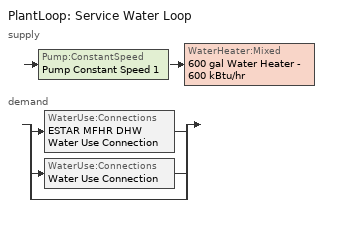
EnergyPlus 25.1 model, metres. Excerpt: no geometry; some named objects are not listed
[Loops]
PlantLoop 'Service Water Loop'
 supply: Pump:ConstantSpeed 'Pump Constant Speed 1' > WaterHeater:Mixed '600 gal Water Heater - 600 kBtu/hr'
 demand: split
  | WaterUse:Connections 'ESTAR MFHR DHW Water Use Connection'
  | WaterUse:Connections 'Water Use Connection'
  | bypass
[SizingPeriod:DesignDay] Day of Month=21; Dry-Bulb Temperature Range Modifier Type=DefaultMultipliers; Barometric Pressure {Pa}=100893; Rain Indicator=No; Snow Indicator=No; Daylight Saving Time Indicator=No; Begin Environment Reset Mode=FullResetAtBeginEnvironment
Name | Month | Day Type | Maximum Dry-Bulb Temperature {C} | Daily Dry-Bulb Temperature Range {deltaC} | Humidity Condition Type | Wetbulb or DewPoint at Maximum Dry-Bulb {C} | Wind Speed {m/s} | Wind Direction {deg} | Solar Model Indicator | ASHRAE Clear Sky Optical Depth for Beam Irradiance (taub) | ASHRAE Clear Sky Optical Depth for Diffuse Irradiance (taud) | Enthalpy at Maximum Dry-Bulb {J/kg} | Sky Clearness
Montreal Int'l Ann Clg 1% Condns DB=>MWB | 7 | SummerDesignDay | 28.5 | 9.3 | Wetbulb | 21.1 | 4.9 | 220 | ASHRAETau | 0.465 | 1.966
Montreal Int'l Ann Clg 1% Condns DP=>MDB | 7 | SummerDesignDay | 25.2 | 9.3 | Dewpoint | 20.7 | 4.9 | 220 | ASHRAETau | 0.465 | 1.966
Montreal Int'l Ann Clg 1% Condns Enth=>MDB | 7 | SummerDesignDay | 26.7 | 9.3 | Enthalpy |  | 4.9 | 220 | ASHRAETau | 0.465 | 1.966 | 65500
Montreal Int'l Ann Clg 1% Condns WB=>MDB | 7 | SummerDesignDay | 26.6 | 9.3 | Wetbulb | 22.2 | 4.9 | 220 | ASHRAETau | 0.465 | 1.966
Montreal Int'l Ann Clg 2% Condns DB=>MWB | 7 | SummerDesignDay | 27.1 | 9.3 | Wetbulb | 20.2 | 4.9 | 220 | ASHRAETau | 0.465 | 1.966
Montreal Int'l Ann Clg 2% Condns DP=>MDB | 7 | SummerDesignDay | 24.2 | 9.3 | Dewpoint | 19.8 | 4.9 | 220 | ASHRAETau | 0.465 | 1.966
Montreal Int'l Ann Clg 2% Condns Enth=>MDB | 7 | SummerDesignDay | 25.6 | 9.3 | Enthalpy |  | 4.9 | 220 | ASHRAETau | 0.465 | 1.966 | 62300
Montreal Int'l Ann Clg 2% Condns WB=>MDB | 7 | SummerDesignDay | 25.6 | 9.3 | Wetbulb | 21.4 | 4.9 | 220 | ASHRAETau | 0.465 | 1.966
Montreal Int'l Ann Htg 99% Condns DB | 1 | WinterDesignDay | -21.1 | 0 | Wetbulb | -21.1 | 3.9 | 260 | ASHRAEClearSky |  |  |  | 0
Montreal Int'l Ann Htg 99.6% Condns DB | 1 | WinterDesignDay | -23.7 | 0 | Wetbulb | -23.7 | 3.9 | 260 | ASHRAEClearSky |  |  |  | 0
Montreal Int'l Ann Htg Wind 99% Condns WS=>MCDB | 1 | WinterDesignDay | -7.9 | 0 | Wetbulb | -7.9 | 11.5 | 260 | ASHRAEClearSky |  |  |  | 0
Montreal Int'l Ann Htg Wind 99.6% Condns WS=>MCDB | 1 | WinterDesignDay | -5.3 | 0 | Wetbulb | -5.3 | 12.9 | 260 | ASHRAEClearSky |  |  |  | 0
Montreal Int'l Ann Hum_n 99% Condns DP=>MCDB | 1 | WinterDesignDay | -20.6 | 0 | Dewpoint | -27.9 | 3.9 | 260 | ASHRAEClearSky |  |  |  | 0
Montreal Int'l Ann Hum_n 99.6% Condns DP=>MCDB | 1 | WinterDesignDay | -23 | 0 | Dewpoint | -30.5 | 3.9 | 260 | ASHRAEClearSky |  |  |  | 0
[Coil:Cooling:DX:SingleSpeed]
Cycling Elec PTAC 1 Spd DX Clg Coil 11: Availability Schedule=Always On Discrete hvac_library; Gross Rated Total Cooling Capacity {W}=Autosize; Gross Rated Sensible Heat Ratio=Autosize; Gross Rated Cooling COP {W/W}=3; Rated Air Flow Rate {m3/s}=Autosize; Rated Evaporator Fan Power Per Volume Flow Rate 2017 {W/(m3/s)}=773.3; Rated Evaporator Fan Power Per Volume Flow Rate 2023 {W/(m3/s)}=934.4; Total Cooling Capacity Function of Temperature Curve=Curve Biquadratic 29; Total Cooling Capacity Function of Flow Fraction Curve=Curve Quadratic 35; Energy Input Ratio Function of Temperature Curve=Curve Biquadratic 30; Energy Input Ratio Function of Flow Fraction Curve=Curve Quadratic 36; Part Load Fraction Correlation Curve=Curve Quadratic 37; Minimum Outdoor Dry-Bulb Temperature for Compressor Operation {C}=-25; Nominal Time for Condensate Removal to Begin {s}=0; Ratio of Initial Moisture Evaporation Rate and Steady State Latent Capacity=0; Maximum Cycling Rate {cycles/hr}=0; Latent Capacity Time Constant {s}=0; Condenser Type=AirCooled; Evaporative Condenser Effectiveness=0; Evaporative Condenser Air Flow Rate {m3/s}=Autosize; Evaporative Condenser Pump Rated Power Consumption {W}=Autosize; Crankcase Heater Capacity {W}=0; Maximum Outdoor Dry-Bulb Temperature for Crankcase Heater Operation {C}=0; Basin Heater Capacity {W/K}=0; Basin Heater Setpoint Temperature {C}=10
[PlantLoop]
Service Water Loop: Fluid Type=Water; Plant Equipment Operation Scheme=Service Water Loop Operation Schemes; Maximum Loop Temperature {C}=60; Minimum Loop Temperature {C}=10; Maximum Loop Flow Rate {m3/s}=Autosize; Minimum Loop Flow Rate {m3/s}=0; Plant Loop Volume {m3}=Autocalculate; Load Distribution Scheme=Optimal; Plant Loop Demand Calculation Scheme=SingleSetpoint; Common Pipe Simulation=None
[Sizing:Plant]
Service Water Loop: Loop Type=Heating; Design Loop Exit Temperature {C}=60; Loop Design Temperature Difference {deltaC}=5; Sizing Option=NonCoincident; Zone Timesteps in Averaging Window=1; Coincident Sizing Factor Mode=None
[Pump:ConstantSpeed]
Pump Constant Speed 1: Design Flow Rate {m3/s}=Autosize; Design Pump Head {Pa}=29891; Design Power Consumption {W}=Autosize; Motor Efficiency=0.9; Fraction of Motor Inefficiencies to Fluid Stream=0; Pump Control Type=Intermittent; Design Power Sizing Method=PowerPerFlowPerPressure; Design Electric Power per Unit Flow Rate {W/(m3/s)}=348701.1; Design Shaft Power per Unit Flow Rate per Unit Head {W-s/m3-Pa}=1.28205
[WaterHeater:Mixed]
600 gal Water Heater - 600 kBtu/hr: Tank Volume {m3}=2.27125; Setpoint Temperature Schedule=SHW_Temperature_140F; Deadband Temperature Difference {deltaC}=5; Maximum Temperature Limit {C}=82.22222; Heater Control Type=Cycle; Heater Maximum Capacity {W}=175842; Heater Ignition Minimum Flow Rate {m3/s}=0; Heater Ignition Delay {s}=0; Heater Fuel Type=Electricity; Heater Thermal Efficiency=0.801543; Off Cycle Parasitic Fuel Consumption Rate {W}=2562; Off Cycle Parasitic Fuel Type=Electricity; Off Cycle Parasitic Heat Fraction to Tank=0.8; On Cycle Parasitic Fuel Consumption Rate {W}=2562; On Cycle Parasitic Fuel Type=Electricity; On Cycle Parasitic Heat Fraction to Tank=0; Ambient Temperature Indicator=Schedule; Ambient Temperature Schedule=Water Heater Ambient Temp Schedule - 70F; Off Cycle Loss Coefficient to Ambient Temperature {W/K}=6; Off Cycle Loss Fraction to Zone=1; On Cycle Loss Coefficient to Ambient Temperature {W/K}=6; On Cycle Loss Fraction to Zone=1; Use Side Effectiveness=1; Source Side Effectiveness=1; Use Side Design Flow Rate {m3/s}=Autosize; Source Side Design Flow Rate {m3/s}=Autosize; Indirect Water Heating Recovery Time {hr}=1.5; Source Side Flow Control Mode=IndirectHeatPrimarySetpoint
[WaterHeater:Sizing]
600 gal Water Heater - 600 kBtu/hr: Design Mode=PeakDraw; Time Storage Can Meet Peak Draw {hr}=0.538503; Time for Tank Recovery {hr}=0; Nominal Tank Volume for Autosizing Plant Connections {m3}=1
[WaterUse:Connections] Cold Water Supply Temperature Schedule=Cold water temperature
Name | Hot Water Supply Temperature Schedule | Drain Water Heat Exchanger Type | Drain Water Heat Exchanger Destination | Water Use Equipment Name 1
ESTAR MFHR DHW Water Use Connection | MURB hot water equipment schedule | None | Plant | ESTAR MFHR Whole Building Water Use Equipment
Water Use Connection | ESTAR MFHR DHW Fraction Schedule 1 |  |  | Water Use Equipment 1
[WaterUse:Equipment]
Name | Peak Flow Rate {m3/s} | Flow Rate Fraction Schedule | Target Temperature Schedule | Sensible Fraction Schedule | Latent Fraction Schedule | Zone
ESTAR MFHR Whole Building Water Use Equipment | 0.0003 | ESTAR MFHR DHW Fraction Schedule | 60.0C Hot Water | 0.2 Hot Water Sensible Fraction | 0.05 Hot Water Latent Fraction
Water Use Equipment 1 | 1e-07 |  | WaterUse Schedule 120F 15 | WaterUse Sensible Fraction Schedule 20p 15 | WaterUse Latent Fraction Schedule 5p 15 | Thermal Zone 2
[PlantEquipmentOperationSchemes]
Service Water Loop Operation Schemes: Control Scheme Object Type 1=PlantEquipmentOperation:HeatingLoad; Control Scheme Name 1=Service Water Loop Heating Operation Scheme; Control Scheme Schedule Name 1=Always On Discrete
[PlantEquipmentOperation:HeatingLoad]
Service Water Loop Heating Operation Scheme: Load Range Lower Limit 1 {W}=0; Load Range Upper Limit 1 {W}=1000000000; Range Equipment List Name 1=Service Water Loop Heating Equipment List
[PlantEquipmentList]
Service Water Loop Heating Equipment List: WaterHeater:Mixed, 600 gal Water Heater - 600 kBtu/hr
[SetpointManager:Scheduled]
Setpoint Manager Scheduled 1: Control Variable=Temperature; Schedule=SHW_Temperature_140F
[Schedule:Day:Interval]
ESTAR MFHR DHW Schedule Day; ESTAR MFHR DHW Schedule Day 1: No, 06:00, 0.05, 07:00, 0.3, 08:00, 0.5, 09:00, 0.4, 11:00, 0.3, 12:00, 0.35, 13:00, 0.4, 15:00, 0.35, 17:00, 0.3, 19:00, 0.5, 20:00, 0.4, 21:00, 0.35, 22:00, 0.45, 23:00, 0.3, 24:00, 0.05
Friday 2: No, 01:00, 0.37, 02:00, 0.27, 03:00, 0.19, 04:00, 0.16, 05:00, 0.2, 06:00, 0.28, 07:00, 0.53, 08:00, 0.77, 09:00, 0.89, 10:00, 0.83, 11:00, 0.78, 12:00, 0.72, 13:00, 0.71, 14:00, 0.63, 15:00, 0.55, 16:00, 0.57, 17:00, 0.65, 18:00, 0.75, 19:00, 0.82, 20:00, 0.83, 21:00, 0.79, 22:00, 0.78, 23:00, 0.69, 24:00, 0.57
Medium Office Hot Water Equipment Default Schedule 1: No, 01:00, 0.04, 02:00, 0.04, 03:00, 0.04, 04:00, 0.04, 05:00, 0.04, 06:00, 0.07, 07:00, 0.04, 08:00, 0.04, 09:00, 0.04, 10:00, 0.04, 11:00, 0.04, 12:00, 0.06, 13:00, 0.06, 14:00, 0.09, 15:00, 0.06, 16:00, 0.04, 17:00, 0.04, 18:00, 0.04, 19:00, 0.04, 20:00, 0.04, 21:00, 0.04, 22:00, 0.07, 23:00, 0.04, 24:00, 0.04
Medium Office Hot Water Equipment Summer Design Day Schedule 2: No, 01:00, 0.05, 02:00, 0.05, 03:00, 0.05, 04:00, 0.05, 05:00, 0.05, 06:00, 0.08, 07:00, 0.07, 08:00, 0.19, 09:00, 0.35, 10:00, 0.38, 11:00, 0.39, 12:00, 0.47, 13:00, 0.57, 14:00, 0.54, 15:00, 0.34, 16:00, 0.33, 17:00, 0.44, 18:00, 0.26, 19:00, 0.21, 20:00, 0.15, 21:00, 0.17, 22:00, 0.08, 23:00, 0.05, 24:00, 0.05
Medium Office Hot Water Equipment Weekends 2: No, 01:00, 0.37, 02:00, 0.26, 03:00, 0.2, 04:00, 0.16, 05:00, 0.16, 06:00, 0.2, 07:00, 0.31, 08:00, 0.48, 09:00, 0.73, 10:00, 0.89, 11:00, 0.9, 12:00, 0.91, 13:00, 0.87, 14:00, 0.8, 15:00, 0.72, 16:00, 0.69, 17:00, 0.72, 18:00, 0.8, 19:00, 0.9, 20:00, 0.93, 21:00, 0.89, 22:00, 0.85, 23:00, 0.72, 24:00, 0.53
Medium Office Hot Water Equipment Winter Design Day Schedule 2: No, 01:00, 0.058024, 02:00, 0.05, 03:00, 0.05, 04:00, 0.05, 05:00, 0.05, 06:00, 0.08, 07:00, 0.07, 08:00, 0.11, 09:00, 0.15, 10:00, 0.21, 11:00, 0.19, 12:00, 0.23, 13:00, 0.2, 14:00, 0.19, 15:00, 0.15, 16:00, 0.13, 17:00, 0.14, 18:00, 0.0784316, 19:00, 0.0784316, 20:00, 0.0784316, 21:00, 0.0784316, 22:00, 0.09, 23:00, 0.05, 24:00, 0.05
Schedule Day 46; SHW_Temperature_140F_Default; SHW_Temperature_140F_Summer_Design_Day; SHW_Temperature_140F_Winter_Design_Day: No, 24:00, 60
Schedule Day 47; WaterUse Sensible Fraction Schedule 20p Day 15: No, 24:00, 0.2
Schedule Day 48; WaterUse Latent Fraction Schedule 5p Day 15: No, 24:00, 0.05
Schedule Day 84: No, 24:00, 6.5
Schedule Day 85; Schedule Day 86; Schedule Day 87: No, 24:00, 6
Schedule Day 88: No, 24:00, 9
Schedule Day 89; Schedule Day 93: No, 24:00, 12
Schedule Day 90: No, 24:00, 14
Schedule Day 91: No, 24:00, 16
Schedule Day 92: No, 24:00, 15
Schedule Day 94: No, 24:00, 10
Schedule Day 95: No, 24:00, 7
Water Heater Ambient Temp Schedule - 70F_Default; Water Heater Ambient Temp Schedule - 70F_Summer_Design_Day; Water Heater Ambient Temp Schedule - 70F_Winter_Design_Day: No, 24:00, 21.11
WaterUse Schedule 120F Day 15: No, 24:00, 48.8889
Weekday 2: No, 01:00, 0.321315, 02:00, 0.234675, 03:00, 0.18, 04:00, 0.17, 05:00, 0.19, 06:00, 0.3, 07:00, 0.56, 08:00, 0.84, 09:00, 0.88, 10:00, 0.72, 11:00, 0.67, 12:00, 0.64, 13:00, 0.62, 14:00, 0.55, 15:00, 0.5, 16:00, 0.55, 17:00, 0.86, 18:00, 0.97, 19:00, 1, 20:00, 0.99, 21:00, 0.9, 22:00, 0.74, 23:00, 0.72, 24:00, 0.49
[Schedule:Week:Daily]
0.05 Hot Water Latent Fraction Week Rule - Jan1-Dec31: Schedule Day 48, Schedule Day 48, Schedule Day 48, Schedule Day 48, Schedule Day 48, Schedule Day 48, Schedule Day 48, Schedule Day 48, Schedule Day 48, Schedule Day 48, Schedule Day 48, Schedule Day 48
0.2 Hot Water Sensible Fraction Week Rule - Jan1-Dec31: Schedule Day 47, Schedule Day 47, Schedule Day 47, Schedule Day 47, Schedule Day 47, Schedule Day 47, Schedule Day 47, Schedule Day 47, Schedule Day 47, Schedule Day 47, Schedule Day 47, Schedule Day 47
60.0C Hot Water Week Rule - Jan1-Dec31: Schedule Day 46, Schedule Day 46, Schedule Day 46, Schedule Day 46, Schedule Day 46, Schedule Day 46, Schedule Day 46, Schedule Day 46, Schedule Day 46, Schedule Day 46, Schedule Day 46, Schedule Day 46
Cold water temperature Week Rule - Jan1-Jan28: Schedule Day 84, Schedule Day 84, Schedule Day 84, Schedule Day 84, Schedule Day 84, Schedule Day 84, Schedule Day 84, Schedule Day 84, Schedule Day 84, Schedule Day 84, Schedule Day 84, Schedule Day 84
Cold water temperature Week Rule - Jan29-Feb4: Schedule Day 84, Schedule Day 84, Schedule Day 84, Schedule Day 85, Schedule Day 85, Schedule Day 85, Schedule Day 85, Schedule Day 84, Schedule Day 84, Schedule Day 84, Schedule Day 84, Schedule Day 84
Cold water temperature Week Rule - Feb5-Feb25: Schedule Day 85, Schedule Day 85, Schedule Day 85, Schedule Day 85, Schedule Day 85, Schedule Day 85, Schedule Day 85, Schedule Day 84, Schedule Day 84, Schedule Day 84, Schedule Day 84, Schedule Day 84
Cold water temperature Week Rule - Feb26-Mar4: Schedule Day 85, Schedule Day 85, Schedule Day 85, Schedule Day 86, Schedule Day 86, Schedule Day 86, Schedule Day 86, Schedule Day 84, Schedule Day 84, Schedule Day 84, Schedule Day 84, Schedule Day 84
Cold water temperature Week Rule - Mar5-Mar25: Schedule Day 86, Schedule Day 86, Schedule Day 86, Schedule Day 86, Schedule Day 86, Schedule Day 86, Schedule Day 86, Schedule Day 84, Schedule Day 84, Schedule Day 84, Schedule Day 84, Schedule Day 84
Cold water temperature Week Rule - Mar26-Apr1: Schedule Day 86, Schedule Day 86, Schedule Day 86, Schedule Day 86, Schedule Day 86, Schedule Day 86, Schedule Day 87, Schedule Day 84, Schedule Day 84, Schedule Day 84, Schedule Day 84, Schedule Day 84
Cold water temperature Week Rule - Apr2-Apr29: Schedule Day 87, Schedule Day 87, Schedule Day 87, Schedule Day 87, Schedule Day 87, Schedule Day 87, Schedule Day 87, Schedule Day 84, Schedule Day 84, Schedule Day 84, Schedule Day 84, Schedule Day 84
Cold water temperature Week Rule - Apr30-May6: Schedule Day 87, Schedule Day 88, Schedule Day 88, Schedule Day 88, Schedule Day 88, Schedule Day 88, Schedule Day 88, Schedule Day 84, Schedule Day 84, Schedule Day 84, Schedule Day 84, Schedule Day 84
Cold water temperature Week Rule - May7-May27: Schedule Day 88, Schedule Day 88, Schedule Day 88, Schedule Day 88, Schedule Day 88, Schedule Day 88, Schedule Day 88, Schedule Day 84, Schedule Day 84, Schedule Day 84, Schedule Day 84, Schedule Day 84
Cold water temperature Week Rule - May28-Jun3: Schedule Day 88, Schedule Day 88, Schedule Day 88, Schedule Day 88, Schedule Day 89, Schedule Day 89, Schedule Day 89, Schedule Day 84, Schedule Day 84, Schedule Day 84, Schedule Day 84, Schedule Day 84
Cold water temperature Week Rule - Jun4-Jun24: Schedule Day 89, Schedule Day 89, Schedule Day 89, Schedule Day 89, Schedule Day 89, Schedule Day 89, Schedule Day 89, Schedule Day 84, Schedule Day 84, Schedule Day 84, Schedule Day 84, Schedule Day 84
Cold water temperature Week Rule - Jun25-Jul1: Schedule Day 89, Schedule Day 89, Schedule Day 89, Schedule Day 89, Schedule Day 89, Schedule Day 89, Schedule Day 90, Schedule Day 84, Schedule Day 84, Schedule Day 84, Schedule Day 84, Schedule Day 84
Cold water temperature Week Rule - Jul2-Jul29: Schedule Day 90, Schedule Day 90, Schedule Day 90, Schedule Day 90, Schedule Day 90, Schedule Day 90, Schedule Day 90, Schedule Day 84, Schedule Day 84, Schedule Day 84, Schedule Day 84, Schedule Day 84
Cold water temperature Week Rule - Jul30-Aug5: Schedule Day 90, Schedule Day 90, Schedule Day 91, Schedule Day 91, Schedule Day 91, Schedule Day 91, Schedule Day 91, Schedule Day 84, Schedule Day 84, Schedule Day 84, Schedule Day 84, Schedule Day 84
Cold water temperature Week Rule - Aug6-Aug26: Schedule Day 91, Schedule Day 91, Schedule Day 91, Schedule Day 91, Schedule Day 91, Schedule Day 91, Schedule Day 91, Schedule Day 84, Schedule Day 84, Schedule Day 84, Schedule Day 84, Schedule Day 84
Cold water temperature Week Rule - Aug27-Sep2: Schedule Day 91, Schedule Day 91, Schedule Day 91, Schedule Day 91, Schedule Day 91, Schedule Day 92, Schedule Day 92, Schedule Day 84, Schedule Day 84, Schedule Day 84, Schedule Day 84, Schedule Day 84
Cold water temperature Week Rule - Sep3-Sep30: Schedule Day 92, Schedule Day 92, Schedule Day 92, Schedule Day 92, Schedule Day 92, Schedule Day 92, Schedule Day 92, Schedule Day 84, Schedule Day 84, Schedule Day 84, Schedule Day 84, Schedule Day 84
Cold water temperature Week Rule - Oct1-Oct28: Schedule Day 93, Schedule Day 93, Schedule Day 93, Schedule Day 93, Schedule Day 93, Schedule Day 93, Schedule Day 93, Schedule Day 84, Schedule Day 84, Schedule Day 84, Schedule Day 84, Schedule Day 84
Cold water temperature Week Rule - Oct29-Nov4: Schedule Day 93, Schedule Day 93, Schedule Day 93, Schedule Day 94, Schedule Day 94, Schedule Day 94, Schedule Day 94, Schedule Day 84, Schedule Day 84, Schedule Day 84, Schedule Day 84, Schedule Day 84
Cold water temperature Week Rule - Nov5-Nov25: Schedule Day 94, Schedule Day 94, Schedule Day 94, Schedule Day 94, Schedule Day 94, Schedule Day 94, Schedule Day 94, Schedule Day 84, Schedule Day 84, Schedule Day 84, Schedule Day 84, Schedule Day 84
Cold water temperature Week Rule - Nov26-Dec2: Schedule Day 94, Schedule Day 94, Schedule Day 94, Schedule Day 94, Schedule Day 94, Schedule Day 95, Schedule Day 95, Schedule Day 84, Schedule Day 84, Schedule Day 84, Schedule Day 84, Schedule Day 84
Cold water temperature Week Rule - Dec3-Dec31: Schedule Day 95, Schedule Day 95, Schedule Day 95, Schedule Day 95, Schedule Day 95, Schedule Day 95, Schedule Day 95, Schedule Day 84, Schedule Day 84, Schedule Day 84, Schedule Day 84, Schedule Day 84
ESTAR MFHR DHW Fraction Schedule Week Rule - Jan1-Dec31: ESTAR MFHR DHW Schedule Day, ESTAR MFHR DHW Schedule Day, ESTAR MFHR DHW Schedule Day, ESTAR MFHR DHW Schedule Day, ESTAR MFHR DHW Schedule Day, ESTAR MFHR DHW Schedule Day, ESTAR MFHR DHW Schedule Day, ESTAR MFHR DHW Schedule Day, ESTAR MFHR DHW Schedule Day, ESTAR MFHR DHW Schedule Day, ESTAR MFHR DHW Schedule Day, ESTAR MFHR DHW Schedule Day
ESTAR MFHR DHW Fraction Schedule 1 Week Rule - Jan1-Dec31: ESTAR MFHR DHW Schedule Day 1, ESTAR MFHR DHW Schedule Day 1, ESTAR MFHR DHW Schedule Day 1, ESTAR MFHR DHW Schedule Day 1, ESTAR MFHR DHW Schedule Day 1, ESTAR MFHR DHW Schedule Day 1, ESTAR MFHR DHW Schedule Day 1, ESTAR MFHR DHW Schedule Day 1, ESTAR MFHR DHW Schedule Day 1, ESTAR MFHR DHW Schedule Day 1, ESTAR MFHR DHW Schedule Day 1, ESTAR MFHR DHW Schedule Day 1
MURB hot water equipment schedule Week Rule - Jan1-Dec31: Medium Office Hot Water Equipment Weekends 2, Weekday 2, Weekday 2, Weekday 2, Weekday 2, Friday 2, Medium Office Hot Water Equipment Weekends 2, Medium Office Hot Water Equipment Default Schedule 1, Medium Office Hot Water Equipment Summer Design Day Schedule 2, Medium Office Hot Water Equipment Winter Design Day Schedule 2, Medium Office Hot Water Equipment Default Schedule 1, Medium Office Hot Water Equipment Default Schedule 1
SHW_Temperature_140F Week Rule - Jan1-Dec31: SHW_Temperature_140F_Default, SHW_Temperature_140F_Default, SHW_Temperature_140F_Default, SHW_Temperature_140F_Default, SHW_Temperature_140F_Default, SHW_Temperature_140F_Default, SHW_Temperature_140F_Default, SHW_Temperature_140F_Default, SHW_Temperature_140F_Summer_Design_Day, SHW_Temperature_140F_Winter_Design_Day, SHW_Temperature_140F_Default, SHW_Temperature_140F_Default
Water Heater Ambient Temp Schedule - 70F Week Rule - Jan1-Dec31: Water Heater Ambient Temp Schedule - 70F_Default, Water Heater Ambient Temp Schedule - 70F_Default, Water Heater Ambient Temp Schedule - 70F_Default, Water Heater Ambient Temp Schedule - 70F_Default, Water Heater Ambient Temp Schedule - 70F_Default, Water Heater Ambient Temp Schedule - 70F_Default, Water Heater Ambient Temp Schedule - 70F_Default, Water Heater Ambient Temp Schedule - 70F_Default, Water Heater Ambient Temp Schedule - 70F_Summer_Design_Day, Water Heater Ambient Temp Schedule - 70F_Winter_Design_Day, Water Heater Ambient Temp Schedule - 70F_Default, Water Heater Ambient Temp Schedule - 70F_Default
WaterUse Latent Fraction Schedule 5p 15 Week Rule - Jan1-Dec31: WaterUse Latent Fraction Schedule 5p Day 15, WaterUse Latent Fraction Schedule 5p Day 15, WaterUse Latent Fraction Schedule 5p Day 15, WaterUse Latent Fraction Schedule 5p Day 15, WaterUse Latent Fraction Schedule 5p Day 15, WaterUse Latent Fraction Schedule 5p Day 15, WaterUse Latent Fraction Schedule 5p Day 15, WaterUse Latent Fraction Schedule 5p Day 15, WaterUse Latent Fraction Schedule 5p Day 15, WaterUse Latent Fraction Schedule 5p Day 15, WaterUse Latent Fraction Schedule 5p Day 15, WaterUse Latent Fraction Schedule 5p Day 15
WaterUse Schedule 120F 15 Week Rule - Jan1-Dec31: WaterUse Schedule 120F Day 15, WaterUse Schedule 120F Day 15, WaterUse Schedule 120F Day 15, WaterUse Schedule 120F Day 15, WaterUse Schedule 120F Day 15, WaterUse Schedule 120F Day 15, WaterUse Schedule 120F Day 15, WaterUse Schedule 120F Day 15, WaterUse Schedule 120F Day 15, WaterUse Schedule 120F Day 15, WaterUse Schedule 120F Day 15, WaterUse Schedule 120F Day 15
WaterUse Sensible Fraction Schedule 20p 15 Week Rule - Jan1-Dec31: WaterUse Sensible Fraction Schedule 20p Day 15, WaterUse Sensible Fraction Schedule 20p Day 15, WaterUse Sensible Fraction Schedule 20p Day 15, WaterUse Sensible Fraction Schedule 20p Day 15, WaterUse Sensible Fraction Schedule 20p Day 15, WaterUse Sensible Fraction Schedule 20p Day 15, WaterUse Sensible Fraction Schedule 20p Day 15, WaterUse Sensible Fraction Schedule 20p Day 15, WaterUse Sensible Fraction Schedule 20p Day 15, WaterUse Sensible Fraction Schedule 20p Day 15, WaterUse Sensible Fraction Schedule 20p Day 15, WaterUse Sensible Fraction Schedule 20p Day 15
[Schedule:Year]
0.05 Hot Water Latent Fraction: 0.05 Hot Water Latent Fraction Week Rule - Jan1-Dec31, 1, 1, 12, 31
0.2 Hot Water Sensible Fraction: 0.2 Hot Water Sensible Fraction Week Rule - Jan1-Dec31, 1, 1, 12, 31
60.0C Hot Water: 60.0C Hot Water Week Rule - Jan1-Dec31, 1, 1, 12, 31
Cold water temperature: Cold water temperature Week Rule - Jan1-Jan28, 1, 1, 1, 28, Cold water temperature Week Rule - Jan29-Feb4, 1, 29, 2, 4, Cold water temperature Week Rule - Feb5-Feb25, 2, 5, 2, 25, Cold water temperature Week Rule - Feb26-Mar4, 2, 26, 3, 4, Cold water temperature Week Rule - Mar5-Mar25, 3, 5, 3, 25, Cold water temperature Week Rule - Mar26-Apr1, 3, 26, 4, 1, Cold water temperature Week Rule - Apr2-Apr29, 4, 2, 4, 29, Cold water temperature Week Rule - Apr30-May6, 4, 30, 5, 6, Cold water temperature Week Rule - May7-May27, 5, 7, 5, 27, Cold water temperature Week Rule - May28-Jun3, 5, 28, 6, 3, Cold water temperature Week Rule - Jun4-Jun24, 6, 4, 6, 24, Cold water temperature Week Rule - Jun25-Jul1, 6, 25, 7, 1, Cold water temperature Week Rule - Jul2-Jul29, 7, 2, 7, 29, Cold water temperature Week Rule - Jul30-Aug5, 7, 30, 8, 5, Cold water temperature Week Rule - Aug6-Aug26, 8, 6, 8, 26, Cold water temperature Week Rule - Aug27-Sep2, 8, 27, 9, 2, Cold water temperature Week Rule - Sep3-Sep30, 9, 3, 9, 30, Cold water temperature Week Rule - Oct1-Oct28, 10, 1, 10, 28, Cold water temperature Week Rule - Oct29-Nov4, 10, 29, 11, 4, Cold water temperature Week Rule - Nov5-Nov25, 11, 5, 11, 25, Cold water temperature Week Rule - Nov26-Dec2, 11, 26, 12, 2, Cold water temperature Week Rule - Dec3-Dec31, 12, 3, 12, 31
ESTAR MFHR DHW Fraction Schedule: ESTAR MFHR DHW Fraction Schedule Week Rule - Jan1-Dec31, 1, 1, 12, 31
ESTAR MFHR DHW Fraction Schedule 1: ESTAR MFHR DHW Fraction Schedule 1 Week Rule - Jan1-Dec31, 1, 1, 12, 31
MURB hot water equipment schedule: MURB hot water equipment schedule Week Rule - Jan1-Dec31, 1, 1, 12, 31
SHW_Temperature_140F: SHW_Temperature_140F Week Rule - Jan1-Dec31, 1, 1, 12, 31
Water Heater Ambient Temp Schedule - 70F: Water Heater Ambient Temp Schedule - 70F Week Rule - Jan1-Dec31, 1, 1, 12, 31
WaterUse Latent Fraction Schedule 5p 15: WaterUse Latent Fraction Schedule 5p 15 Week Rule - Jan1-Dec31, 1, 1, 12, 31
WaterUse Schedule 120F 15: WaterUse Schedule 120F 15 Week Rule - Jan1-Dec31, 1, 1, 12, 31
WaterUse Sensible Fraction Schedule 20p 15: WaterUse Sensible Fraction Schedule 20p 15 Week Rule - Jan1-Dec31, 1, 1, 12, 31
[Schedule:Constant] Hourly Value=1
Always On Discrete hvac_library; Always On Discrete
[Curve:Biquadratic] Minimum Value of x {BasedOnField A2}=17; Maximum Value of x {BasedOnField A2}=22; Minimum Value of y {BasedOnField A3}=13; Maximum Value of y {BasedOnField A3}=46
Name | Coefficient1 Constant | Coefficient2 x | Coefficient3 x**2 | Coefficient4 y | Coefficient5 y**2 | Coefficient6 x*y
Curve Biquadratic 29 | 0.942588 | 0.00954335 | 0.00068377 | -0.0110427 | 5.249e-06 | -9.72e-06
Curve Biquadratic 30 | 0.342414 | 0.034885 | -0.0006237 | 0.00497722 | 0.000437951 | -0.000728028
[Curve:Quadratic]
Name | Coefficient1 Constant | Coefficient2 x | Coefficient3 x**2 | Minimum Value of x {BasedOnField A2} | Maximum Value of x {BasedOnField A2}
Curve Quadratic 35 | 0.8 | 0.2 | 0 | 0.5 | 1.5
Curve Quadratic 36 | 1.1552 | -0.1808 | 0.0256 | 0.5 | 1.5
Curve Quadratic 37 | 0.85 | 0.15 | 0 | 0 | 1
